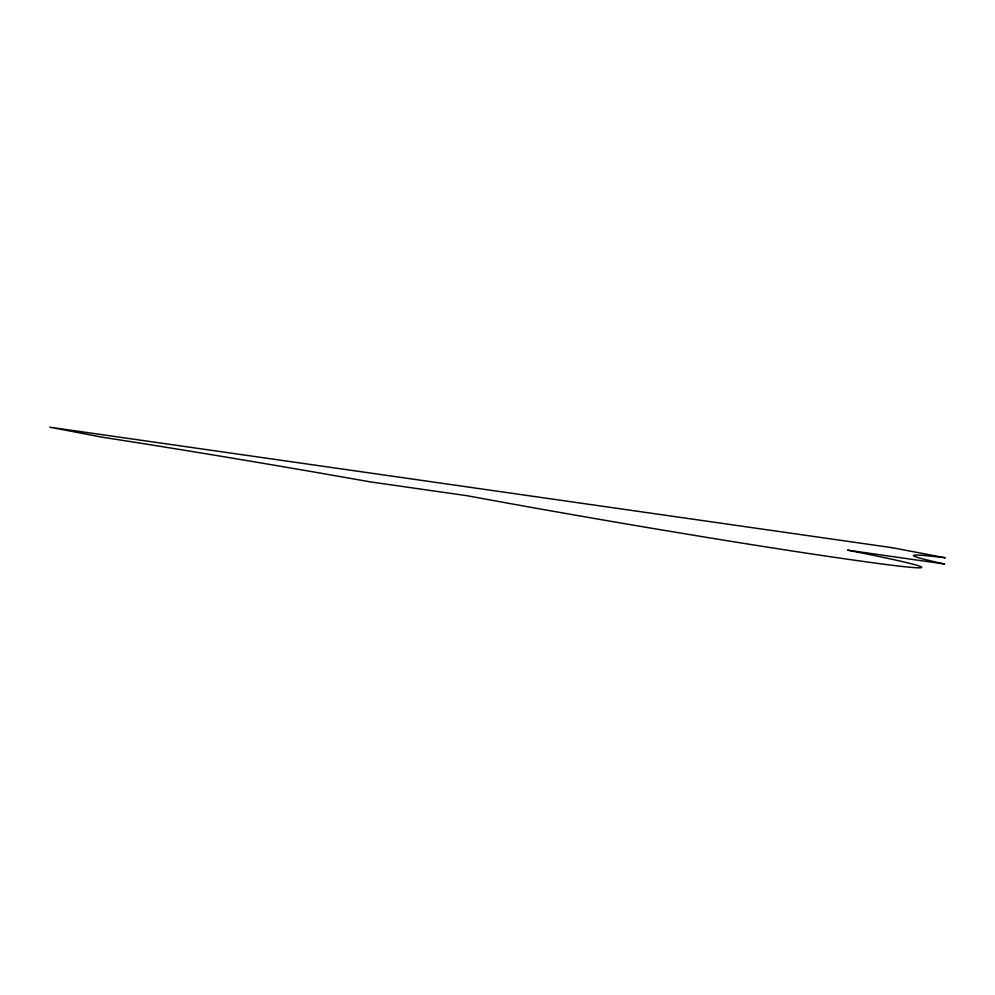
<?xml version="1.0" encoding="UTF-8"?>
<svg xmlns="http://www.w3.org/2000/svg" width="995" height="995" viewBox="0 0 995 995"><rect width="100%" height="100%" fill="white"/><g stroke="black" fill="none" stroke-linecap="round" stroke-linejoin="round"><path stroke-width="1.49" d="M891.955 547.648L49.75 427.191L103.045 437.34A313.077 7.102 9.7 0 1 370.115 481.854L467.202 495.734A294.694 6.691 9.7 0 0 848.486 559.339A294.694 6.691 9.7 0 0 847.516 550.135L944.591 564.028A313.077 7.102 9.7 0 1 945.25 557.797L891.955 547.648"/></g></svg>
